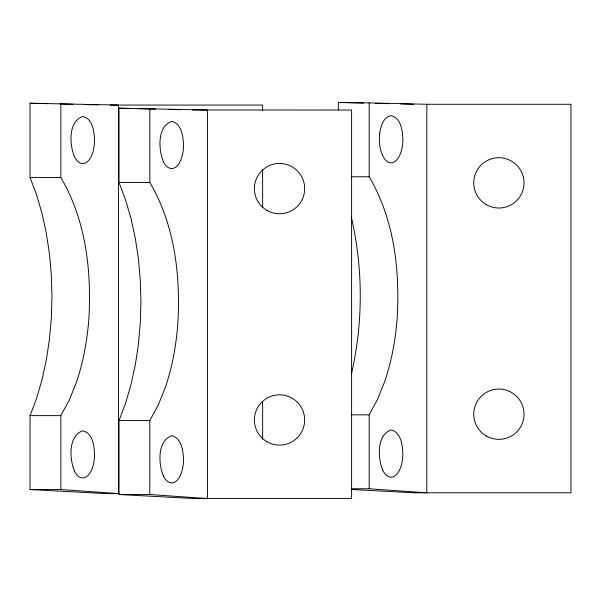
<?xml version="1.0" encoding="UTF-8"?>
<svg xmlns="http://www.w3.org/2000/svg" width="601" height="601" viewBox="0 0 601 601"><rect width="100%" height="100%" fill="white"/><g stroke="black" fill="none" stroke-linecap="round" stroke-linejoin="round"><path stroke-width="0.9" d="M351.3 374.513C363.252 322.985 363.252 268.624 351.3 217.089M30.05 415.629L36.563 398.433L42.002 379.794L46.315 360.022L49.447 339.37L51.333 318.117L51.986 296.586L51.333 275.055L49.447 253.81L46.315 233.15L42.002 213.385L36.563 194.777L30.05 177.55L30.05 103.237L118.48 105.062L118.48 493.579L60.851 489.56L30.05 489.56L30.05 415.629L60.851 415.629L69.228 400.191L76.365 382.431A152.421 76.214 90 0 0 88.813 319.311C91.728 270.923 85.89 219.951 60.851 177.55L60.851 103.68M119.013 420.587L125.526 403.399L130.965 384.753L135.278 364.98L138.41 344.328L140.296 323.083L140.95 301.552L140.296 280.021L138.41 258.768L135.278 238.116L130.965 218.343L125.526 199.735L119.013 182.509L119.013 108.203L207.45 110.028L207.45 498.545L149.814 494.518L119.013 494.518L119.013 420.587L149.814 420.587L158.191 405.157L165.328 387.397A152.421 76.214 90 0 0 177.776 324.277C180.691 275.889 174.853 224.909 149.814 182.509L149.814 108.646M369.164 102.899L426.8 104.281L426.8 492.797L369.164 488.771L369.164 414.84L377.541 399.41L384.678 381.65A152.421 76.214 90 0 0 397.126 318.53C400.041 270.142 394.211 219.162 369.164 176.762L369.164 102.899L338.363 102.455L338.363 109.885M426.8 104.281L570.95 104.281L570.95 492.797L413.781 492.797L351.397 489.469M110.103 105.062L262.637 105.062L262.637 110.689M351.435 176.762L369.164 176.762M30.05 177.55L60.851 177.55M119.013 182.509L149.814 182.509M351.435 414.84L369.164 414.84M351.435 488.771L369.164 488.771M119.501 493.579L105.468 493.579L30.05 489.56M338.363 102.455L363.5 103.064M375.602 103.357L388.629 103.672M400.732 103.965L413.766 104.281M30.05 103.237L47.734 103.665M59.837 103.958L72.871 104.273M84.974 104.566L98.001 104.882M119.013 108.203L130.184 108.473M137.629 108.653L155.321 109.081M168.348 109.397L180.45 109.69M192.553 109.983L351.6 110.028L351.6 498.545L194.431 498.545L119.013 494.518M382.769 470.23C377.789 458.548 376.346 434.929 391.101 429.993C401.077 432.239 402.445 445.063 402.88 453.567A23.567 11.787 -90 0 1 399.44 470.23A23.755 11.877 -90 0 1 382.687 470.23M163.412 161.639C158.439 149.965 156.989 126.338 171.751 121.402C181.727 123.648 183.095 136.472 183.53 144.976A23.567 11.787 90 0 1 180.082 161.639A23.755 11.877 -90 0 1 163.337 161.639M74.449 156.673C69.476 144.999 68.026 121.379 82.788 116.444C92.757 118.69 94.132 131.514 94.567 140.018A23.567 11.787 90 0 1 91.119 156.673A23.755 11.877 -90 0 1 74.366 156.681M163.412 475.977C158.439 464.295 156.989 440.676 171.751 435.74C181.727 437.986 183.095 450.81 183.53 459.314A23.567 11.787 90 0 1 180.082 475.977A23.755 11.877 -90 0 1 163.337 475.977M74.449 471.011C69.476 459.337 68.026 435.71 82.788 430.774C92.757 433.02 94.132 445.844 94.567 454.356A23.567 11.787 -90 0 1 91.119 471.011A23.755 11.877 -90 0 1 74.366 471.011M262.637 169.813L262.637 207.353M262.637 401.611L262.637 439.151M149.814 420.587L149.814 494.518M60.851 415.629L60.851 489.56M379.689 133.106C378.84 140.792 379.456 148.808 382.769 155.892A23.755 11.877 -90 0 0 391.101 162.803A23.755 11.877 90 0 0 399.44 155.892A23.567 11.787 90 0 0 402.88 139.229C402.445 130.725 401.077 117.901 391.101 115.655C383.183 116.955 380.914 126.39 379.689 133.106M486.299 435.988A25.144 25.144 0 0 0 524.019 414.217A25.144 25.144 0 0 0 486.299 392.438A25.144 25.144 0 0 0 486.299 435.988M486.299 204.64A25.144 25.144 0 0 0 524.019 182.862A25.144 25.144 0 0 0 486.299 161.083A25.144 25.144 0 0 0 486.299 204.64M266.949 441.735A25.144 25.144 0 0 0 304.669 419.964A25.144 25.144 0 0 0 266.949 398.185A25.144 25.144 0 0 0 266.949 441.735M266.949 210.388A25.144 25.144 0 0 0 304.669 188.609A25.144 25.144 0 0 0 266.949 166.83A25.144 25.144 0 0 0 266.949 210.388"/></g></svg>
